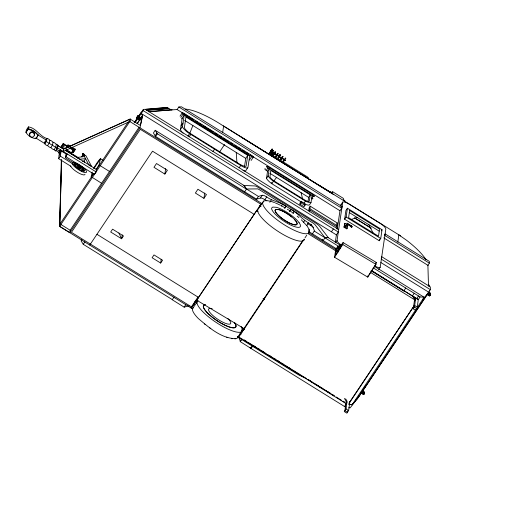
<?xml version="1.0" encoding="UTF-8"?>
<svg xmlns="http://www.w3.org/2000/svg" width="520" height="520" viewBox="0 0 520 520"><rect width="100%" height="100%" fill="white"/><g stroke="black" fill="none" stroke-linecap="round" stroke-linejoin="round"><path stroke-width="0.78" d="M140.654 119.594L137.287 117.364L137.612 115.856A1.489 0.397 33.8 0 1 138.001 115.882L141.251 117.975L140.192 120.283L136.74 117.936L137.612 115.856M137.54 117.345L138.131 116.109L140.823 117.845L140.309 119.23L137.547 117.364L136.942 118.19M61.321 159.776L59.67 226.363L69.803 232.694L70.168 230.25L138.977 127.38M61.666 160.609L59.67 226.395L192.446 308.834A26.962 7.176 33.8 0 0 198.289 318.487C208.956 327.529 222.092 339.216 236.841 338.618L242.405 330.363L241.963 327.88L241.176 326.567M61.62 159.79L59.67 226.363L129.818 121.524L130.202 119.054L63.518 149.103L57.584 145.418L63.668 149.038L130.182 119.08L140.426 125.496L142.597 115.642L141.245 113.49L141.427 112.288L143.345 109.434L145.145 109.298L338.689 229.535M361.855 392.418C364.572 396.234 364.891 391.157 362.479 391.085M361.446 392.314L364.234 393.906L364.338 392.281A1.489 0.397 33.8 0 0 364.007 391.853L362.7 391.072M429.449 295.678L427.31 294.508M380.881 262.535L430.072 293.033A1.489 0.397 33.8 0 1 430.404 293.456L430.307 295.081L427.518 293.488M352.085 404.664L358.534 397.104L358.722 395.798M45.253 141.037L44.85 143.761A1.651 0.442 33.8 0 0 46.169 145.106A1.651 0.442 33.8 0 0 47.632 145.49A1.989 0.533 33.8 0 0 49.199 146.946A1.989 0.533 33.8 0 0 50.895 147.517A1.989 0.533 33.8 0 0 52.468 148.974A1.989 0.533 33.8 0 0 54.165 149.546A1.748 0.468 33.8 0 0 55.562 150.917L55.64 150.332L58.825 152.308L58.727 152.971L59.397 153.394L58.63 158.665L70.922 166.303M57.337 147.297L57.584 145.418L57.311 147.277M55.562 150.917L57.252 148.388L57.733 144.787A1.768 0.468 33.8 0 0 56.258 144.294L54.678 142.909A2.099 0.559 33.8 0 0 52.988 142.266A1.989 0.533 33.8 0 0 51.474 140.913A1.989 0.533 33.8 0 0 49.849 140.316A1.748 0.468 33.8 0 0 48.458 138.996A1.748 0.468 33.8 0 0 46.943 138.508L46.098 139.776M346.119 401.563L344.89 410.67L347.477 412.276L347.678 410.755M349.863 401.434L348.634 410.54L346.873 413.173L344.286 411.574L346.047 408.941L347.094 401.206L345.644 398.821M413.303 308.841L415.356 305.767L417.944 307.372L415.89 310.44L413.303 308.841L414.538 299.735L415.695 297.999L414.459 307.106L417.047 308.711L418.281 299.605L420.062 296.94L424.132 297.239L417.397 307.294M222.658 132.529L223.626 125.977M241.118 137.033L400.621 235.931M37.551 134.427A7.865 2.093 33.8 0 1 38.188 135.07L36.036 138.671A13.065 12.493 8.4 0 1 26 132.431L26.364 129.987L28.438 126.887C36.14 127.953 39.331 135.935 46.534 138.424L46.286 140.101L44.213 143.208L36.114 138.171A13.065 12.493 8.4 0 1 35.094 138.028M26 132.431L28.073 129.331L28.438 126.887M36.036 138.671L38.188 135.07L46.286 140.101M44.85 143.761L46.54 141.238L46.943 138.508M52.988 142.266L52.585 144.989L50.895 147.517M56.258 144.294L55.855 147.024L54.165 149.546M58.727 152.971L60.515 149.78L58.825 152.308M62.264 148.674L62.478 147.192L61.509 146.595L61.6 146.01L63.291 143.488L68.705 146.848M58.63 158.665L60.32 156.137L61.087 150.865L59.397 153.394M61.509 146.595L63.291 143.488M63.225 151.463L63.59 148.993L63.193 151.483L129.798 121.544L130.182 119.08M82.414 161.323L83.863 161.18L85.559 158.652L79.749 159.224L65.812 150.534L65.904 149.942L77.864 157.372L77.85 157.872M66.131 148.401L66.469 146.094M65.598 156.52L65.501 157.183L67.288 153.992L65.598 156.52L94.4 174.408L96.09 171.88L96.447 169.455L65.812 150.534M66.131 153.998L65.546 157.976L82.492 168.506A2.568 0.683 33.8 0 1 83.486 169.826A2.568 0.683 33.8 0 1 82.303 169.793L60.32 156.137M67.139 146.49L67.931 145.015L68.536 145.392M66.157 149.481L71.669 152.906L71.754 152.321M72.579 149.253L72.657 148.714L70.662 147.472M71.669 152.906L73.45 149.792L70.584 148.012M71.838 151.924L73.145 152.737L73.275 151.866M73.145 152.737L75.12 149.103L71.858 147.076M135.395 122.22L143.169 110.617L143.345 109.434M164.847 174.07L167.388 170.281L156.501 163.52L153.966 167.31L164.847 174.07L165.666 168.539M160.66 263.048L162.552 260.228L153.998 254.917L152.113 257.738L160.66 263.048L161.22 259.272M183.099 133.198L182.111 132.197A9.483 2.522 33.8 0 1 180.544 129.324L182.189 118.183M182.533 126.347L184.178 115.206L249.697 155.909L247.956 167.394A8.177 2.178 33.8 0 1 246.311 167.947L244.978 167.589A8.177 2.178 33.8 0 1 240.714 165.477L188.597 133.055A9.483 2.522 33.8 0 1 185.64 130.741L184.1 129.22A9.483 2.522 33.8 0 1 182.533 126.347L180.544 129.324M203.931 198.354L206.472 194.565L197.919 189.248L195.383 193.044L203.931 198.354L204.724 193.005M251.082 348.485L240.221 341.614L241.475 339.45M269.458 153.394L269.353 154.095L272.019 150.066L272.214 148.811L269.458 153.394L272.123 149.357M269.757 153.322L271.967 149.416L269.815 152.815M266.507 178.321L267.553 171.223L269.197 168.766L268.144 175.87L266.507 178.321A9.061 2.412 33.8 0 0 271.824 183.697L302.393 202.683M299.923 204.178L300.144 202.683L301.067 201.305L305.182 203.859L304.961 205.355L304.038 206.733L299.923 204.178L300.846 202.8L301.067 201.305M308.002 201.702L308.639 197.386L310.284 194.928L270.803 170.404L269.945 177.021A7.046 1.879 33.8 0 0 273.442 180.55L305.403 200.408A8.424 2.243 33.8 0 0 309.218 201.435L310.284 194.928M310.239 206.2L309.159 207.805L308.789 210.333L309.861 208.728L310.239 206.2L337.324 223.028L336.954 225.556L336.232 226.629M304.363 203.821A10.433 2.775 33.8 0 0 309.368 205.03L311.006 202.579L312.065 195.403M309.627 211.926L309.907 210.061L336.993 226.889L336.719 228.755M308.536 232.967L309.075 229.327L307.125 225.992L301.308 219.785M318.227 184.789L330.596 192.198M312.475 233.87L314.373 230.737L313.131 227.364A5.707 1.521 33.8 0 0 308.562 222.924C302.016 219.232 297.459 212.849 290.791 209.222L289.315 211.432M344.754 201.227L344.851 200.603L343.265 199.622L343.447 198.419L332.703 191.75L332.527 192.953L330.661 191.789L330.564 192.452L223.619 126.009M333.808 194.675L223.6 126.152A45.767 12.188 33.8 0 0 185.25 109.096M335.263 242.573L336.394 234.897L338.319 232.024L143.169 110.617M337.24 229.197L339.963 210.73L341.887 207.857M340.62 206.323L340.821 204.958L342.738 202.085A8.021 2.132 33.8 0 1 349.596 204.38L379.223 222.787A7.072 1.885 33.8 0 1 385.821 229.093L380.185 267.254L378.651 269.555M342.134 206.186L341.679 208.169L178.847 106.984L177.131 109.551L171.594 109.883L168.903 108.68A2.015 0.539 33.8 0 0 166.328 107.523L145.88 109.213L146.035 109.531M339.443 249.685L337.363 248.443L339.365 245.33L339.079 247.273L341.153 244.056L340.866 245.993L343.063 242.567L376.259 262.425L375.973 264.361L367.77 277.121L334.568 257.27L335.862 248.521M335.537 242.769L337.071 240.468L342.738 202.085M336.362 250.439L335.666 255.125L341.965 244.712L339.768 248.131L340.054 246.194L337.981 249.411L338.267 247.468L336.265 250.582M337.363 248.443L337.649 246.513L340.464 248.099M344.63 219.225L345.924 210.464L347.406 208.24L382.031 229.749L380.738 238.511L379.249 240.734L344.63 219.225L346.112 217.003L347.406 208.24M344.006 227.214L344.884 223.321L347.666 225.05L347.172 228.364L346.788 228.943L344.006 227.214L344.884 223.321M334.568 257.27L342.778 244.504L343.063 242.567M345.501 226.538C345.423 223.983 347.132 227.344 345.196 227L345.612 225.817M347.087 226.947L347.666 225.05M351.618 227.272L351.013 226.837L351.351 226.148L346.885 223.145L351.403 225.817A1.774 0.474 33.8 0 1 352.027 226.564L351.663 227.272L352.027 226.564M351.013 226.837L351.351 226.148M333.567 395.85L333.625 395.454M367.77 277.121L367.998 275.574M379.249 240.734L379.483 239.142M384.69 234.221L384.534 235.306L429.344 263.146L427.901 265.298L428.506 286.24M397.787 242.229L398.84 235.112M270.803 151.327L271.791 152.029L270.803 151.327L271.901 151.873L272.857 150.371L273.332 150.755L272.382 152.172M271.05 155.642C270.972 149.038 273.988 151.593 271.772 156.553M271.154 155.487L271.713 151.756M271.343 155.012L271.681 152.776M271.453 154.85L271.914 151.788M271.382 156.117L272.051 151.645M271.655 156.149L272.103 153.166M271.752 156.084L272.285 152.25L274.007 153.316L272.305 152.36M272.857 150.371L273.332 150.755M274.007 153.316C272.161 154.778 273.832 155.903 274.489 153.615L276.497 154.953L274.489 153.615M273.344 150.67L272.396 152.087L274.125 153.166M275.535 152.087C272.766 155.279 276.783 152.23 275.048 151.788L274.118 153.244M275.048 151.788L275.522 152.172M276.51 154.876C274.664 156.338 276.341 157.463 276.998 155.174L278.792 156.383L276.998 155.174M274.612 153.465L276.62 154.713M278.025 153.634C275.262 156.826 279.279 153.777 277.543 153.335L276.608 154.798M277.543 153.335L278.012 153.719M278.805 156.299C276.959 157.762 278.636 158.886 279.292 156.598L281.405 157.911L280.469 159.374L281.405 157.911M277.101 155.012L278.922 156.234L279.877 154.733L280.351 155.116L279.877 154.733M278.356 158.06L279.292 156.598M280.481 159.289L280.95 159.673L281.886 158.21L284.18 159.64L283.244 161.096L284.18 159.64M280.365 155.031C277.557 156.39 282.25 159.445 282.464 156.338L282.932 156.722L282.464 156.338M280.95 159.673L282.002 158.054L284.303 159.582L285.266 158.08L285.74 158.464L285.266 158.08M283.257 161.018L283.745 161.317M285.571 160.589L284.655 160.024L285.675 160.433L284.791 159.881L285.753 158.379M244.458 166.888L245.752 158.366L247.741 155.389L185.939 117L184.405 127.394A7.618 2.028 33.8 0 0 190.508 133.588L239.194 163.839A8.19 2.184 33.8 0 0 246.097 166.238L247.741 155.389M269.796 152.939L269.854 152.464M271.967 149.357L269.834 152.588M429.656 290.823L429.273 290.843M145.977 109.415L166.439 107.647A2.015 0.539 33.8 0 1 168.772 108.609L146.906 110.195M271.603 151.924L271.7 152.328M49.849 140.316L49.322 142.961L47.632 145.49M122.349 234.936L121.576 238.764L110.695 232.005L112.58 229.183L123.468 235.944L121.576 238.764L118.911 232.96M101.588 183.268L91.208 176.728L92.235 172.061M96.005 169.553L99.06 164.983L100.451 158.685L103.35 160.485M363.987 393.594L363.422 394.322L364.007 391.853M364.371 393.841L363.603 394.57L360.984 393.003M77.773 157.989L77.968 157.359L84.448 156.553M137.988 116.116L137.202 118.235L137.638 117.52M189.677 133.614L192.875 125.515M337.649 246.513L335.712 249.522L338.481 251.173M375.531 263.569L376.259 262.425M368.934 274.853L374.991 265.44M252.33 345.787L250.679 348.263L345.592 407.16M344.539 406.504L346.184 404.034M357.182 398.983L358.488 397.033L350.181 407.849L348.829 407.732M30.491 129.656A7.865 2.093 33.8 0 0 28.152 128.837L26.072 131.937A13.065 12.493 8.4 0 0 26.631 132.776M57.33 147.803L56.407 149.181L59.592 151.157M62.478 147.192L64.168 144.664L63.668 149.038M67.197 146.12L67.931 145.015M67.724 147.024L68.588 145.048L70.551 146.263M72.605 151.06L73.45 149.792M73.255 151.996L75.12 149.103M73.177 152.535L75.023 149.78M81.659 156.728L83.278 154.316L85.982 155.831L91.611 166.452M81.458 171.061L82.303 169.793M91.533 166.562L88.907 164.769M93.906 168.474L100.627 158.788M91.208 176.728L93.385 173.466M93.841 173.407L60.034 223.958L70.168 230.25M96.434 169.533L128.381 121.771M136.702 117.76L137.163 117.072M137.56 116.799L138.138 116.116M134.206 122.759L141.407 111.982M140.823 117.845L140.361 118.534L137.67 116.805M137.091 123.591L142.487 115.525L139.952 127.816L69.817 232.648M81.919 239.59L81.088 240.832L83.259 244.309L172.322 299.637M246.038 188.506L244.036 185.49L155.201 130.299L153.419 132.97L155.591 136.448L256.568 199.18L260.468 198.022A5.466 1.456 33.8 0 1 264.875 199.686L266.883 200.935M155.142 135.727L156.923 133.055M83.259 244.309L84.923 241.826M155.591 136.448L157.378 133.783L155.201 130.299M89.759 245.037L152.529 151.19L254.137 214.311M180.018 116.155L182.26 112.794M180.856 117.416L183.099 114.056A2.236 0.598 33.8 0 1 182.214 112.892A2.236 0.598 33.8 0 1 183.268 112.924L251.797 155.5A1.956 0.52 33.8 0 1 253.364 157.092L251.114 160.453M181.694 118.885L184.392 114.855M181.031 125.99L183.027 123.019M187.967 136.078L189.56 133.698M189.196 136.838L190.788 134.459M212.933 151.587L214.526 149.208M219.564 152.002L224.53 144.573M239.122 167.856L240.714 165.477M249.386 159.991L251.635 156.631A1.956 0.52 33.8 0 0 253.364 157.092M247.553 167.993L245.967 170.372A8.177 2.178 33.8 0 1 244.322 170.924M244.036 185.49L254.917 185.939A3.387 0.903 33.8 0 1 257.55 186.986L315.718 223.119A5.935 1.58 33.8 0 1 320.203 227.084L328.289 237.569L324.954 237.848L339.443 246.85M269.536 152.854L270.192 151.873M173.979 297.154L172.244 299.754L184.165 307.158L188.058 305.994M244.654 191.776L246.5 189.02L257.127 188.89A2.47 0.657 33.8 0 1 259.214 189.612L312.709 222.839A3.451 0.916 33.8 0 1 315.263 224.958L325.013 237.757L328.289 237.569M271.804 151.951L270.881 153.328L271.349 153.712M273.559 155.077L274.476 153.699M267.553 171.223L266.279 170.43L267.917 167.98A1.956 0.52 33.8 0 1 266.448 166.426A1.956 0.52 33.8 0 1 268.177 166.9L313.411 195A2.047 0.546 33.8 0 1 314.535 196.319A2.047 0.546 33.8 0 1 313.242 196.131L267.917 167.98M276.062 156.637L276.985 155.259M278.922 156.234L279.87 154.817M281.502 157.84L282.451 156.423M281.99 158.138L282.945 156.637M184.165 307.158L185.881 304.584M256.568 199.18L258.414 196.424L262.314 195.267A5.466 1.456 33.8 0 1 266.721 196.931C272.486 201.272 280.039 201.936 285.922 206.206M283.731 161.401L284.661 159.939M260.468 198.022L262.314 195.267M271.824 183.697L273.462 181.239A9.061 2.412 33.8 0 1 268.144 175.87M190.781 307.801L197.964 297.063M191.367 308.165L261.514 203.287L129.818 121.524M270.303 201.188L266.461 200.551L263.855 200.967L257.712 209.839A27.774 7.397 33.8 0 0 279.481 232.297A27.774 7.397 33.8 0 0 304.506 239.233M264.875 199.686L266.721 196.931M197.691 301.028L192.446 308.834L193.518 307.294M269.783 202.254L271.401 199.836M275.73 209.417L275.087 210.23A13.033 3.471 33.8 0 0 289.562 223.132A13.033 3.471 33.8 0 0 294.365 219.433L294.444 219.317A13.195 3.51 33.8 0 0 278.714 209.528L275.652 209.528L278.636 209.644A13.195 3.51 33.8 0 1 283.771 211.764M281.294 206.063L282.51 204.25M284.544 208.468L286.026 206.264M289.699 211.114L290.908 209.306M293.065 213.375L294.275 211.562M303.752 203.528L305.389 201.078A10.433 2.775 33.8 0 0 311.006 202.579M313.242 196.131L311.597 198.588A2.047 0.546 33.8 0 0 312.774 198.439M309.088 211.283L309.907 210.061M303.505 222.346L304.714 220.532M306.716 225.686L308.562 222.924M331.988 192.822L332.703 191.75M311.317 224.328L310.577 225.427L310.863 225.596A3.451 0.916 33.8 0 1 313.423 227.714M311.603 224.49L310.863 225.596L307.437 223.47M241.449 330.85L242.275 329.615M304.103 239.167L238.843 336.999L346.099 403.637M305 237.816L306.8 235.118M240.221 341.614L241.819 339.222M252.681 346.093L251.004 348.601L250.061 347.36M331.442 231.816L333.359 228.943M336.609 224.1L337.324 223.028M351.046 226.609L347.016 224.1C348.127 223.964 347.575 222.983 347.191 223.853M351.325 226.486A1.774 0.474 33.8 0 0 351.098 226.278L351.403 225.817M351.338 227.149L351.995 226.798M381.284 230.861L382.031 229.749M405.672 287.995L403.825 291.096L373.594 272.311L370.864 271.037M414.2 293.293L412.418 295.958L415.337 300.625M414.349 301.1L415.123 299.949M416.715 298.63L418.503 295.964M348.972 403.52L413.978 306.039M365.723 385.866L362.739 390.247M358.547 395.655L358.592 397.053L430.397 289.673L430.32 286.897L381.596 256.633L381.231 259.123L430.397 289.673M428.545 292.26L429.91 293.079L429.279 293.989L427.934 293.176M363.474 392.73L363.825 391.892M430.072 293.033L429.286 293.995M363.876 392.971L364.338 392.281M426.901 294.411L429.52 295.978L430.131 295.055M363.603 394.57L364.111 393.894M430.45 294.976L429.52 295.978M134.667 122.362L141.427 112.288M137.189 123.702L142.46 115.648M238.615 336.525L302.926 240.468M349.037 403.072L414.232 305.65M416.494 308.639L352.144 404.729L358.488 397.033M358.54 397.098L428.74 292.272L422.344 299.91M242.405 330.363L241.378 331.838A26.962 7.176 33.8 0 1 215.605 322.069A26.962 7.176 33.8 0 1 196.976 302.055M273.611 181.324L276.536 177.444M263.855 200.967L262.659 202.442A27.774 7.397 33.8 0 0 281.392 222.911A27.774 7.397 33.8 0 0 308.23 233.344L309.452 231.836L309.075 229.327M83.427 154.329C84.65 152.945 81.465 153.406 82.992 154.394M235.287 338.904L234.936 338.969M351.084 219.557L357.116 217.419M347.503 224.269L347.016 224.1M345.196 226.025L345.846 226.531L345.521 226.155M148.733 111.742L171.457 109.895M148.714 111.624L172.146 109.85M168.903 108.68L147.089 110.188M178.847 106.984L181.5 106.828L341.926 206.492M348.985 404.456L352.248 404.703M232.115 338.735L231.368 338.611M348.862 404.456L352.255 404.749M363.396 394.316L360.718 392.697M243.861 170.82L242.989 170.567M307.717 178.25L308.321 178.36A2.204 0.585 33.8 0 0 307.639 177.041L274.053 156.175A1.853 0.494 33.8 0 0 272.928 156.39L273.735 157.118M227.812 337.551L226.694 337.168M346.053 224.79L346.736 225.42L346.294 224.919M303.336 377.072L298.558 374.842L237.731 337.051M147.011 110.247L146.452 109.883M344.175 401.908L342.959 401.187L344.279 402.019M428.155 293.169L429.462 293.95A1.489 0.397 33.8 0 1 429.774 294.346M427.921 293.592L429.975 294.814L429.923 293.098M342.778 244.504L375.973 264.361M362.238 391.762L363.545 392.541A1.489 0.397 33.8 0 1 363.753 392.776M361.341 391.372L363.363 392.581M257.966 211.588L256.581 210.756L196.703 300.183L243.952 328.549M398.418 234.566L406.757 240.403A43.245 11.518 33.8 0 1 419.822 251.972L422.286 254.696A43.245 11.518 33.8 0 1 426.017 259.695M146.79 110.136L146.237 109.72M354.627 217.906L371.104 228.026M371.709 270.738L418.281 299.605L371.462 270.517M308.425 233.883L338.007 252.239M370.344 272.305L414.369 299.624M263.088 298.772L264.485 299.592M254.124 346.028L255.502 346.879M258.264 348.595L259.642 349.453M262.405 351.163L263.783 352.021M269.997 355.875L271.375 356.733M274.137 358.443L275.516 359.3M277.583 360.588L278.967 361.446M281.73 363.155L283.108 364.013M285.175 365.3L287.248 366.581M289.315 367.868L290.7 368.726M293.456 370.435L294.84 371.293M297.596 373.003L298.981 373.861M304.499 377.286L306.572 378.573M308.639 379.86L310.713 381.141M312.78 382.428L314.164 383.286M316.921 384.995L318.305 385.853M319.683 386.711L322.445 388.421M323.824 389.279L325.897 390.566M327.964 391.853L330.038 393.133M332.105 394.42L334.178 395.707M266.182 353.613L248.326 342.491M267.56 354.471L270.315 356.181M271.7 357.032L285.486 365.579M286.865 366.438L289.62 368.147M291.005 368.999L293.072 370.279M295.139 371.56L297.206 372.847M299.273 374.127L304.792 377.546M314.373 383.481L319.833 386.867M321.197 387.712L323.245 388.979M325.293 390.254L330.746 393.634M332.111 394.478L334.159 395.746M336.206 397.02L341.666 400.4M346.047 408.941L348.634 410.54M279.279 156.683L281.392 157.995M281.873 158.294L284.167 159.718M385.249 233.974L429.286 261.339L429.344 263.146M349.213 212.511L379.165 231.114M354.588 217.978L371.013 228.183M177.131 109.551L182.656 112.977M184.035 113.835L193.694 119.841M195.761 121.127L197.834 122.415M199.212 123.266L201.975 124.982M203.353 125.84L206.115 127.556M207.493 128.414L213.011 131.846M215.085 133.133L217.152 134.413M219.219 135.701L221.292 136.988M223.359 138.274L225.433 139.562M226.811 140.419L228.189 141.278M230.952 142.994L232.33 143.852M235.092 145.561L236.47 146.419M238.544 147.706L240.611 148.993M242.684 150.28L244.751 151.567M246.818 152.854L248.203 153.712M250.269 154.993L339.963 210.73M383.779 237.887L428.188 265.48M183.099 114.056L251.635 156.631M346.112 217.003L380.738 238.511M269.834 173.277L308.639 197.386M184.639 120.4L245.752 158.366M347.737 224.192L351.098 226.278M273.462 181.239L305.389 201.078M344.396 226.642L347.172 228.364M300.846 202.8L304.961 205.355M309.861 208.728L336.954 225.556M141.245 113.49L336.394 234.897M328.231 237.66L340.652 245.375M374.452 266.377L424.132 297.239M258.414 196.424L246.5 189.02L244.101 185.4M314.314 231.114L325.013 237.757L323.173 240.513L322.199 239.239M157.378 133.783L246.441 189.111M373.25 267.852L420.062 296.94M309.049 231.744L336.278 248.658M308.704 232.739L338.475 251.232M260.884 204.23L140.322 129.331L71.442 232.323L191.854 307.125L198.4 297.336L96.941 234.299M259.636 205.517L261.007 206.369M67.88 145.386L68.484 145.763M71.071 147.544L74.991 149.975M109.883 171.711L99.06 164.983M63.206 144.066L73.359 150.377M57.298 147.784L96.09 171.88M60.418 150.442L67.191 154.655M263.25 298.733L264.622 299.585M196.638 299.774L198.016 300.632M241.222 327.47L244.647 329.602M195.774 300.918L197.151 301.769M242.06 329.673L243.614 330.636M194.643 301.808L196.736 303.108M314.411 383.519L316.472 384.8M318.533 386.074L324.019 389.487M325.39 390.338L328.139 392.048M329.511 392.899L331.572 394.179M244.25 339.918L246.968 341.634M210.789 328.588L209.729 327.873M140.79 118.664L137.54 116.571A1.489 0.397 33.8 0 0 137.15 116.545M137.137 118.17L139.847 119.919M205.004 324.356L204.36 323.856M299.046 222.593L296.953 220.136A17.297 4.602 33.8 0 0 276.322 207.292L272.753 207.097L271.635 208.078A17.121 4.556 33.8 0 0 285.064 221.91A17.121 4.556 33.8 0 0 300.482 226.187L300.255 224.64L299.052 222.586M344.428 398.469L346.925 402.454M414.057 296.985L415.506 299.37M83.707 153.758L84.637 155.474M83.278 154.316L88.829 164.879M83.941 161.07L84.669 162.454M368.829 224.698L373.152 233.123M239.031 337.863L240.272 341.244M83.005 153.361L83.538 155.252M301.1 192.699L302.582 198.881M345.741 226.525L345.846 227.221M236.243 152.458L236.938 162.825M60.82 152.744L59.13 155.214M82.589 153.992L82.674 155.883M429.54 286.786L429.507 285.714A1.378 0.364 33.8 0 0 428.331 284.577M340.821 204.958A8.021 2.132 33.8 0 1 341.393 204.783M271.804 183.008A7.046 1.879 33.8 0 1 271.31 182.631M193.713 303.921A5.466 1.456 33.8 0 1 194.617 304.447M239.993 333.249A5.707 1.521 33.8 0 1 240.955 334.62M241.449 330.909A3.451 0.916 33.8 0 1 242.658 331.916M227.916 318.494A13.195 3.51 33.8 0 1 227.091 323.875A13.195 3.51 33.8 0 1 211.354 314.087A13.195 3.51 33.8 0 1 212.186 308.711M340.509 244.556A6.552 1.742 33.8 0 1 337.071 240.468M380.185 267.254A6.955 1.853 33.8 0 1 374.79 265.947M188.812 306.026A5.466 1.456 33.8 0 1 189.137 306.105M238.817 337.304A5.707 1.521 33.8 0 1 238.959 337.603M284.343 212.069A13.195 3.51 33.8 0 1 289.53 215.345M290.075 215.748A13.195 3.51 33.8 0 1 291.661 216.983M270.959 201.37A27.937 7.436 33.8 0 1 274.599 202.631M275.373 202.943A27.937 7.436 33.8 0 1 280.436 205.283M281.177 205.673A27.937 7.436 33.8 0 1 285.266 207.948M287.32 209.19A27.937 7.436 33.8 0 1 288.678 210.047M290.043 210.944A27.937 7.436 33.8 0 1 293.371 213.252M297.161 216.138A27.937 7.436 33.8 0 1 298.928 217.594M234.734 322.816A19.363 5.154 33.8 0 1 219.031 321.867A19.363 5.154 33.8 0 1 205.283 304.616M234.656 322.927A19.363 5.154 33.8 0 1 227.799 326.502M227.052 326.203A19.363 5.154 33.8 0 1 207.974 313.547A19.363 5.154 33.8 0 1 205.205 304.733M294.444 219.317A13.033 3.471 33.8 0 1 289.633 223.015A13.033 3.471 33.8 0 1 275.164 210.113M46.54 141.238A1.651 0.442 33.8 0 0 47.859 142.578A1.651 0.442 33.8 0 0 49.322 142.961A1.989 0.533 33.8 0 0 50.889 144.417A1.989 0.533 33.8 0 0 52.585 144.989A1.989 0.533 33.8 0 0 54.158 146.445A1.989 0.533 33.8 0 0 55.855 147.024A1.748 0.468 33.8 0 0 57.252 148.388M31.395 130.091A7.865 2.093 33.8 0 1 33.287 131.163M28.152 128.837A16.009 15.314 8.4 0 1 38.188 135.07M93.71 168.259A8.541 1.034 -58.1 0 1 100.451 158.685M28.073 129.331A16.009 15.314 8.4 0 1 38.11 135.571M30.011 135.304A2.438 2.333 8.4 0 1 31.935 131.729A2.438 2.333 8.4 0 1 34.223 135.148M72.28 162.383A8.678 2.308 33.8 0 1 83.752 167.973A8.678 2.308 33.8 0 1 83.148 172.088A8.678 2.308 33.8 0 1 72.091 163.683M79.891 168.305A1.294 0.345 33.8 0 1 78.189 167.167A1.294 0.345 33.8 0 1 78.93 167.031A1.294 0.345 33.8 0 1 80.249 168.239M79.859 168.656A1.294 0.345 33.8 0 1 78.136 167.667M77.857 167.206A1.294 0.345 33.8 0 1 78.448 167.219M78.722 167.343A1.294 0.345 33.8 0 1 79.281 167.694M85.033 174.265A8.678 2.308 33.8 0 1 78.305 172.803A8.678 2.308 33.8 0 1 70.551 165.977M75.439 164.32A6.194 1.651 33.8 0 1 81.79 167.953A6.194 1.651 33.8 0 1 83.922 171.477M82.836 155.773A1.151 1.066 -14.7 0 1 83.018 155.545M84.409 155.337A1.151 1.066 -14.7 0 1 84.819 155.72M266.279 170.43A1.956 0.52 33.8 0 1 264.882 169.162A1.956 0.52 33.8 0 1 265.363 168.805M349.654 210.522L348.595 217.659L378.488 236.23L379.548 229.093L349.654 210.522M308.913 380.101L307.548 379.256L308.919 380.107M312.325 382.213L310.278 380.946L312.351 382.239M237.874 337.142L237.744 336.427L237.874 337.142M30.31 136.559A2.438 2.333 8.4 0 0 34.32 135.369A2.438 2.333 8.4 0 0 31.187 132.62A2.438 2.333 8.4 0 0 30.31 136.559M78.507 167.122A1.294 0.345 33.8 0 0 80.353 168.083A1.294 0.345 33.8 0 0 79.086 166.797A1.294 0.345 33.8 0 0 78.507 167.122M75.374 166.394A6.194 1.651 33.8 0 0 84.227 171.022A6.194 1.651 33.8 0 0 78.156 164.853A6.194 1.651 33.8 0 0 75.374 166.394"/></g></svg>
